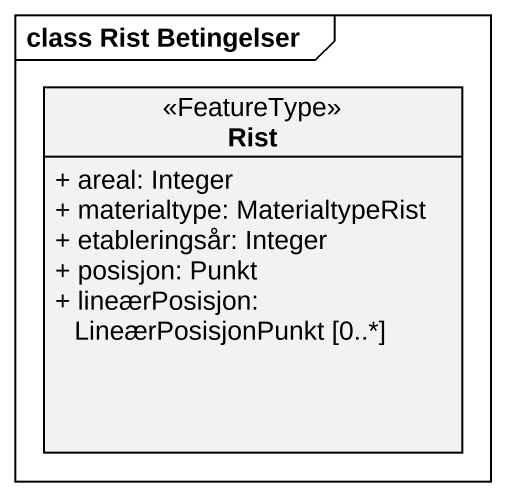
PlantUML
@startuml
mainframe class Rist Betingelser
hide circle
hide empty members
skinparam classAttributeIconSize 0
class Rist <<FeatureType>> {
  + areal: Integer
  + materialtype: MaterialtypeRist
  + etableringsår: Integer
  + posisjon: Punkt
  + lineærPosisjon: LineærPosisjonPunkt [0..*]
}
@enduml
